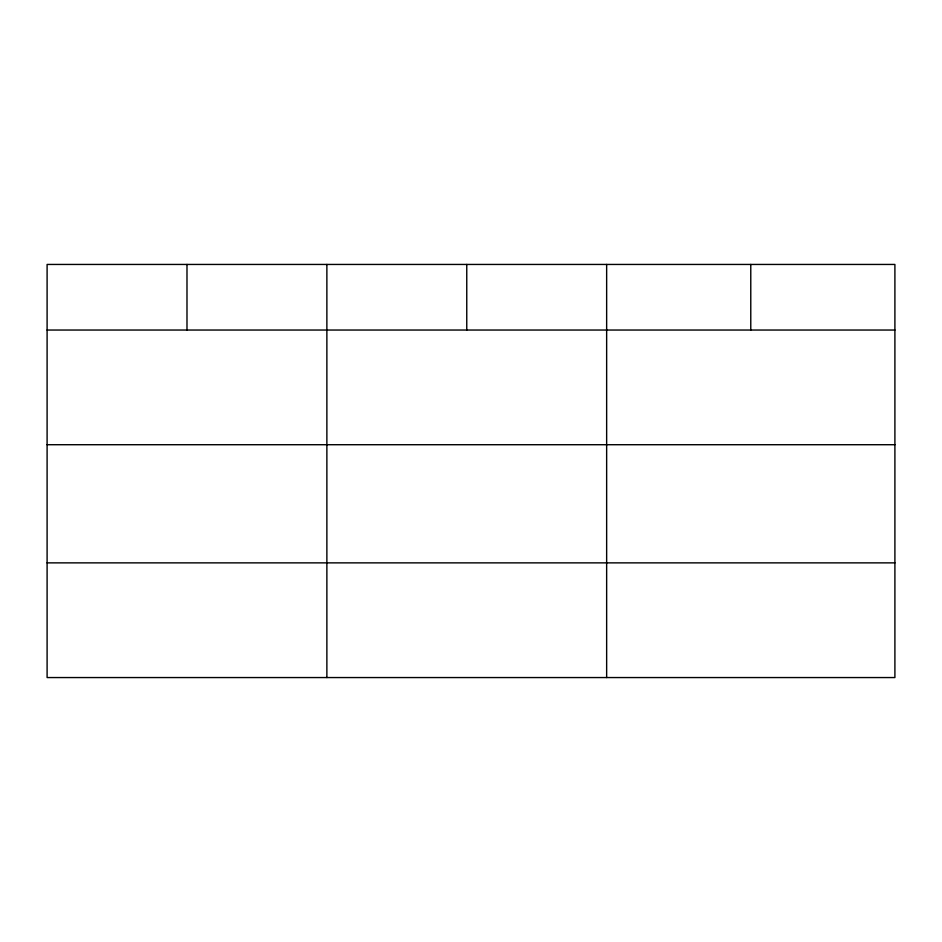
<?xml version="1.0" encoding="UTF-8"?>
<svg xmlns="http://www.w3.org/2000/svg" width="942" height="942" viewBox="0 0 942 942"><rect width="100%" height="100%" fill="white"/><g stroke="black" fill="none" stroke-linecap="round" stroke-linejoin="round"><path stroke-width="1.41" d="M894.9 444.718L894.9 264.443L47.1 264.443L47.1 677.557L894.9 677.557L894.9 444.718L47.1 444.718M47.1 330.041L894.9 330.041M47.1 562.869L894.9 562.869M750.774 264.443L750.774 330.041M606.648 264.443L606.648 677.557M466.761 264.443L466.761 330.041M326.874 264.443L326.874 677.557M186.987 264.443L186.987 330.041"/></g></svg>
